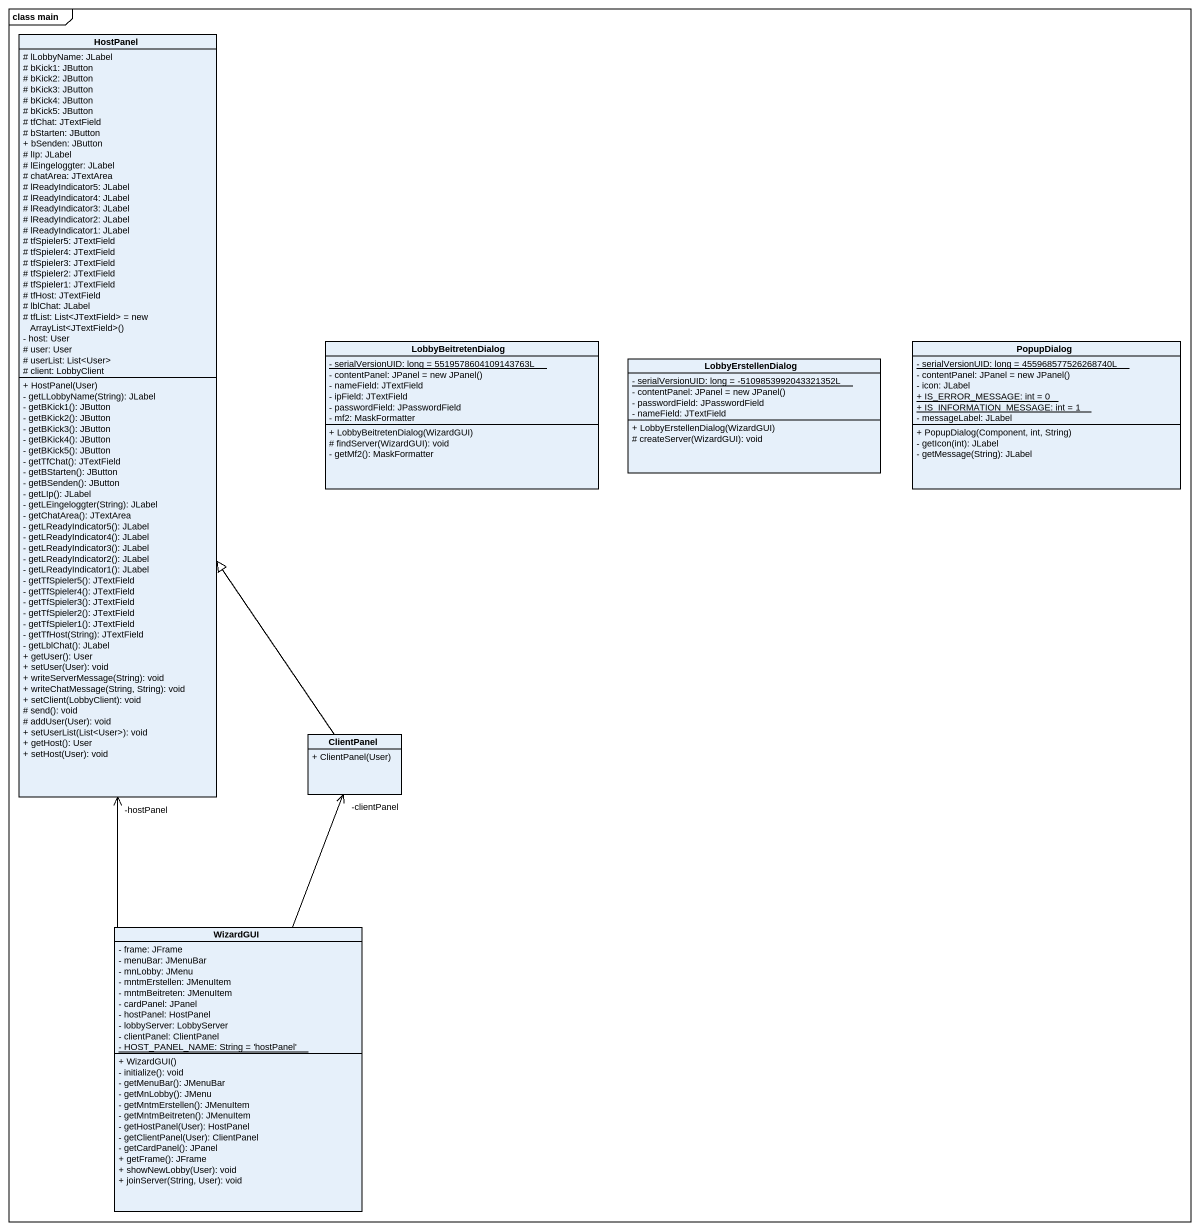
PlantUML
@startuml
mainframe class main
hide circle
hide empty members
skinparam classAttributeIconSize 0
class HostPanel {
  # lLobbyName: JLabel
  # bKick1: JButton
  # bKick2: JButton
  # bKick3: JButton
  # bKick4: JButton
  # bKick5: JButton
  # tfChat: JTextField
  # bStarten: JButton
  + bSenden: JButton
  # lIp: JLabel
  # lEingeloggter: JLabel
  # chatArea: JTextArea
  # lReadyIndicator5: JLabel
  # lReadyIndicator4: JLabel
  # lReadyIndicator3: JLabel
  # lReadyIndicator2: JLabel
  # lReadyIndicator1: JLabel
  # tfSpieler5: JTextField
  # tfSpieler4: JTextField
  # tfSpieler3: JTextField
  # tfSpieler2: JTextField
  # tfSpieler1: JTextField
  # tfHost: JTextField
  # lblChat: JLabel
  {field} # tfList: List<JTextField> = new ArrayList<JTextField>()
  - host: User
  # user: User
  # userList: List<User>
  # client: LobbyClient
  + HostPanel(User)
  - getLLobbyName(String): JLabel
  - getBKick1(): JButton
  - getBKick2(): JButton
  - getBKick3(): JButton
  - getBKick4(): JButton
  - getBKick5(): JButton
  - getTfChat(): JTextField
  - getBStarten(): JButton
  - getBSenden(): JButton
  - getLIp(): JLabel
  - getLEingeloggter(String): JLabel
  - getChatArea(): JTextArea
  - getLReadyIndicator5(): JLabel
  - getLReadyIndicator4(): JLabel
  - getLReadyIndicator3(): JLabel
  - getLReadyIndicator2(): JLabel
  - getLReadyIndicator1(): JLabel
  - getTfSpieler5(): JTextField
  - getTfSpieler4(): JTextField
  - getTfSpieler3(): JTextField
  - getTfSpieler2(): JTextField
  - getTfSpieler1(): JTextField
  - getTfHost(String): JTextField
  - getLblChat(): JLabel
  + getUser(): User
  + setUser(User): void
  + writeServerMessage(String): void
  + writeChatMessage(String, String): void
  + setClient(LobbyClient): void
  # send(): void
  # addUser(User): void
  + setUserList(List<User>): void
  + getHost(): User
  + setHost(User): void
}
class LobbyBeitretenDialog {
  {static} - serialVersionUID: long = 5519578604109143763L
  {field} - contentPanel: JPanel = new JPanel()
  - nameField: JTextField
  - ipField: JTextField
  - passwordField: JPasswordField
  - mf2: MaskFormatter
  + LobbyBeitretenDialog(WizardGUI)
  # findServer(WizardGUI): void
  - getMf2(): MaskFormatter
}
class LobbyErstellenDialog {
  {static} - serialVersionUID: long = -5109853992043321352L
  {field} - contentPanel: JPanel = new JPanel()
  - passwordField: JPasswordField
  - nameField: JTextField
  + LobbyErstellenDialog(WizardGUI)
  # createServer(WizardGUI): void
}
class PopupDialog {
  {static} - serialVersionUID: long = 455968577526268740L
  {field} - contentPanel: JPanel = new JPanel()
  - icon: JLabel
  {static} + IS_ERROR_MESSAGE: int = 0
  {static} + IS_INFORMATION_MESSAGE: int = 1
  - messageLabel: JLabel
  + PopupDialog(Component, int, String)
  - getIcon(int): JLabel
  - getMessage(String): JLabel
}
class ClientPanel {
  + ClientPanel(User)
}
class WizardGUI {
  - frame: JFrame
  - menuBar: JMenuBar
  - mnLobby: JMenu
  - mntmErstellen: JMenuItem
  - mntmBeitreten: JMenuItem
  - cardPanel: JPanel
  - hostPanel: HostPanel
  - lobbyServer: LobbyServer
  - clientPanel: ClientPanel
  {static} - HOST_PANEL_NAME: String = 'hostPanel'
  + WizardGUI()
  - initialize(): void
  - getMenuBar(): JMenuBar
  - getMnLobby(): JMenu
  - getMntmErstellen(): JMenuItem
  - getMntmBeitreten(): JMenuItem
  - getHostPanel(User): HostPanel
  - getClientPanel(User): ClientPanel
  - getCardPanel(): JPanel
  + getFrame(): JFrame
  + showNewLobby(User): void
  + joinServer(String, User): void
}
ClientPanel -up-|> HostPanel
WizardGUI -up-> "-hostPanel" HostPanel
WizardGUI -up-> "-clientPanel" ClientPanel
@enduml
